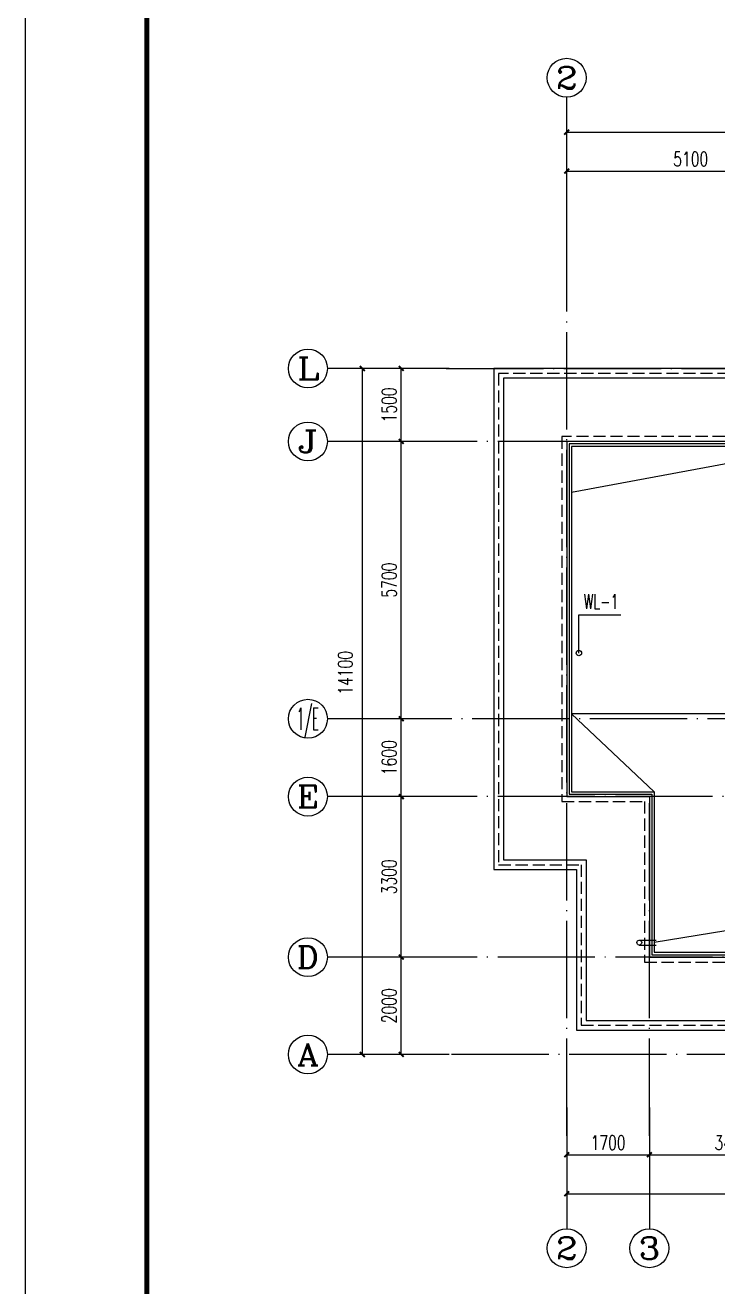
# Model space of a CAD drawing. Extents: x -287580 to -53108, y -522338 to -82629.
# Drawn here: x -265243 to -251003, y -507525 to -481595 of the extents above; entities that cross this region are included whole.
import ezdxf
from ezdxf.enums import TextEntityAlignment as Align

# ---------------------------------------------------------------- set-up
doc = ezdxf.new("R2010")
doc.units = 0
doc.header["$LTSCALE"] = 1000
doc.header["$MEASUREMENT"] = 0
doc.linetypes.add('DASH', pattern=[0.35, 0.25, -0.1])
doc.linetypes.add('DOTE', pattern=[2.42, 2, -0.2, 0.02, -0.2])
for name, color, linetype in [('AXIS', 3, 'Continuous'), ('AXIS_TEXT', 7, 'Continuous'), ('DIM_污水', 3, 'Continuous'), ('DOTE', 99, 'Continuous'), ('PUB_TITLE', 146, 'Continuous'), ('VPIPE-污水', 2, 'Continuous'), ('屋面', 139, 'Continuous'), ('栏杆', 169, 'Continuous')]:
    doc.layers.add(name, color=color, linetype=linetype)
doc.styles.add('_TCH_AXIS', font='COMPLEX', dxfattribs={"bigfont": 'GBCBIG'})
doc.styles.add('_TCH_DIM_T3', font='SIMPLEX', dxfattribs={"width": 0.705882, "bigfont": 'GBCBIG'})
doc.styles.add('_TWT_SERIAL', font='COMPLEX', dxfattribs={"width": 0.8, "height": 3, "bigfont": 'HZTXT'})
doc.styles.add('COMPLEX', font='COMPLEX')
doc.dimstyles.new('_TCH_ARCH&&100', dxfattribs={"dimtxt": 297.5, "dimasz": 100, "dimexe": 250, "dimexo": 300, "dimgap": 100, "dimtad": 1, "dimdec": 0, "dimzin": 0, "dimdsep": 46, "dimtxsty": '_TCH_DIM_T3', "dimblk": 'ARCHTICK', "dimcen": 0.09, "dimclrt": 7, "dimazin": 2, "dimtfac": 1, "dimtdec": 0, "dimtix": 1, "dimtmove": 2, "dimatfit": 3, "dimfxl": 0, "dimtolj": 1, "dimtzin": 0, "dimarcsym": 0})

# ---------------------------------------------------------------- blocks, each defined once
blk = doc.blocks.new('A$C4E4A79F1')
at = {"color": 6}
for points in [[(0, 350), (0, 0)], [(100, 350), (100, 0)]]:
    blk.add_lwpolyline(points, dxfattribs=at)
blk.add_circle((50, 350), 50, dxfattribs=at)
blk = doc.blocks.new('_ArchTick')
at = {"color": 0, "linetype": 'ByBlock', "const_width": 0.4}
blk.add_lwpolyline([(-0.5, -0.5), (0.5, 0.5)], dxfattribs=at)
blk = doc.blocks.new('*D213')
at = {"layer": 'AXIS', "color": 0, "lineweight": -2}
for p, q in [((-254109, -503841), (-254109, -505063)), ((-252409, -503841), (-252409, -505063)), ((-254109, -504813), (-252409, -504813))]:
    blk.add_line(p, q, dxfattribs=at)
at = {"layer": 'Defpoints', "color": 0}
for p in [(-254109, -503541), (-252409, -503541), (-252409, -504813)]:
    blk.add_point(p, dxfattribs=at)
at = {"layer": 'AXIS', "color": 0, "lineweight": -2, "xscale": 100, "yscale": 100, "zscale": 100, "rotation": 180}
blk.add_blockref('_ArchTick', (-254109, -504813), dxfattribs=at)
at = {"layer": 'AXIS', "color": 0, "lineweight": -2, "xscale": 100, "yscale": 100, "zscale": 100}
blk.add_blockref('_ArchTick', (-252409, -504813), dxfattribs=at)
at = {"layer": 'AXIS', "color": 7, "insert": (-253259, -504564), "char_height": 297.5, "attachment_point": 5, "style": '_TCH_DIM_T3'}
blk.add_mtext('\\A1;1700', dxfattribs=at)
blk = doc.blocks.new('*D214')
at = {"layer": 'AXIS', "color": 0, "lineweight": -2}
for p, q in [((-252409, -503841), (-252409, -505063)), ((-249009, -503841), (-249009, -505063)), ((-252409, -504813), (-249009, -504813))]:
    blk.add_line(p, q, dxfattribs=at)
at = {"layer": 'Defpoints', "color": 0}
for p in [(-252409, -503541), (-249009, -503541), (-249009, -504813)]:
    blk.add_point(p, dxfattribs=at)
at = {"layer": 'AXIS', "color": 0, "lineweight": -2, "xscale": 100, "yscale": 100, "zscale": 100, "rotation": 180}
blk.add_blockref('_ArchTick', (-252409, -504813), dxfattribs=at)
at = {"layer": 'AXIS', "color": 0, "lineweight": -2, "xscale": 100, "yscale": 100, "zscale": 100}
blk.add_blockref('_ArchTick', (-249009, -504813), dxfattribs=at)
at = {"layer": 'AXIS', "color": 7, "insert": (-250709, -504564), "char_height": 297.5, "attachment_point": 5, "style": '_TCH_DIM_T3'}
blk.add_mtext('\\A1;3400', dxfattribs=at)
blk = doc.blocks.new('*D230')
at = {"layer": 'AXIS', "color": 0, "lineweight": -2}
for p, q in [((-254109, -503841), (-254109, -505863)), ((-198609, -503841), (-198609, -505863)), ((-254109, -505613), (-198609, -505613))]:
    blk.add_line(p, q, dxfattribs=at)
at = {"layer": 'Defpoints', "color": 0}
for p in [(-254109, -503541), (-198609, -503541), (-198609, -505613)]:
    blk.add_point(p, dxfattribs=at)
at = {"layer": 'AXIS', "color": 0, "lineweight": -2, "xscale": 100, "yscale": 100, "zscale": 100, "rotation": 180}
blk.add_blockref('_ArchTick', (-254109, -505613), dxfattribs=at)
at = {"layer": 'AXIS', "color": 0, "lineweight": -2, "xscale": 100, "yscale": 100, "zscale": 100}
blk.add_blockref('_ArchTick', (-198609, -505613), dxfattribs=at)
at = {"layer": 'AXIS', "color": 7, "insert": (-226359, -505364), "char_height": 297.5, "attachment_point": 5, "style": '_TCH_DIM_T3'}
blk.add_mtext('\\A1;55500', dxfattribs=at)
blk = doc.blocks.new('*D231')
at = {"layer": 'AXIS', "color": 0, "lineweight": -2}
for p, q in [((-254109, -485920), (-254109, -484344)), ((-249009, -485920), (-249009, -484344)), ((-254109, -484594), (-249009, -484594))]:
    blk.add_line(p, q, dxfattribs=at)
at = {"layer": 'Defpoints', "color": 0}
for p in [(-249009, -484594), (-254109, -486220), (-249009, -486220)]:
    blk.add_point(p, dxfattribs=at)
at = {"layer": 'AXIS', "color": 0, "lineweight": -2, "xscale": 100, "yscale": 100, "zscale": 100, "rotation": 180}
blk.add_blockref('_ArchTick', (-254109, -484594), dxfattribs=at)
at = {"layer": 'AXIS', "color": 0, "lineweight": -2, "xscale": 100, "yscale": 100, "zscale": 100}
blk.add_blockref('_ArchTick', (-249009, -484594), dxfattribs=at)
at = {"layer": 'AXIS', "color": 7, "insert": (-251559, -484346), "char_height": 297.5, "attachment_point": 5, "style": '_TCH_DIM_T3'}
blk.add_mtext('\\A1;5100', dxfattribs=at)
blk = doc.blocks.new('*D244')
at = {"layer": 'AXIS', "color": 0, "lineweight": -2}
for p, q in [((-254109, -485920), (-254109, -483544)), ((-198609, -485920), (-198609, -483544)), ((-254109, -483794), (-198609, -483794))]:
    blk.add_line(p, q, dxfattribs=at)
at = {"layer": 'Defpoints', "color": 0}
for p in [(-198609, -483794), (-254109, -486220), (-198609, -486220)]:
    blk.add_point(p, dxfattribs=at)
at = {"layer": 'AXIS', "color": 0, "lineweight": -2, "xscale": 100, "yscale": 100, "zscale": 100, "rotation": 180}
blk.add_blockref('_ArchTick', (-254109, -483794), dxfattribs=at)
at = {"layer": 'AXIS', "color": 0, "lineweight": -2, "xscale": 100, "yscale": 100, "zscale": 100}
blk.add_blockref('_ArchTick', (-198609, -483794), dxfattribs=at)
at = {"layer": 'AXIS', "color": 7, "insert": (-226359, -483546), "char_height": 297.5, "attachment_point": 5, "style": '_TCH_DIM_T3'}
blk.add_mtext('\\A1;55500', dxfattribs=at)
blk = doc.blocks.new('*D245')
at = {"layer": 'AXIS', "color": 0, "lineweight": -2}
for p, q in [((-256593, -500750), (-257760, -500750)), ((-257510, -502750), (-257510, -500750)), ((-256593, -502750), (-257760, -502750))]:
    blk.add_line(p, q, dxfattribs=at)
at = {"layer": 'Defpoints', "color": 0}
for p in [(-257510, -500750), (-256293, -500750), (-256293, -502750)]:
    blk.add_point(p, dxfattribs=at)
at = {"layer": 'AXIS', "color": 0, "lineweight": -2, "xscale": 100, "yscale": 100, "zscale": 100}
for p, rotation in [((-257510, -500750), 90), ((-257510, -502750), 270)]:
    blk.add_blockref('_ArchTick', p, dxfattribs=dict(at, rotation=rotation))
at = {"layer": 'AXIS', "color": 7, "insert": (-257759, -501750), "char_height": 297.5, "attachment_point": 5, "rotation": 90, "style": '_TCH_DIM_T3'}
blk.add_mtext('\\A1;2000', dxfattribs=at)
blk = doc.blocks.new('*D246')
at = {"layer": 'AXIS', "color": 0, "lineweight": -2}
for p, q in [((-256593, -497450), (-257760, -497450)), ((-257510, -500750), (-257510, -497450)), ((-256593, -500750), (-257760, -500750))]:
    blk.add_line(p, q, dxfattribs=at)
at = {"layer": 'Defpoints', "color": 0}
for p in [(-257510, -497450), (-256293, -497450), (-256293, -500750)]:
    blk.add_point(p, dxfattribs=at)
at = {"layer": 'AXIS', "color": 0, "lineweight": -2, "xscale": 100, "yscale": 100, "zscale": 100}
for p, rotation in [((-257510, -497450), 90), ((-257510, -500750), 270)]:
    blk.add_blockref('_ArchTick', p, dxfattribs=dict(at, rotation=rotation))
at = {"layer": 'AXIS', "color": 7, "insert": (-257759, -499100), "char_height": 297.5, "attachment_point": 5, "rotation": 90, "style": '_TCH_DIM_T3'}
blk.add_mtext('\\A1;3300', dxfattribs=at)
blk = doc.blocks.new('*D247')
at = {"layer": 'AXIS', "color": 0, "lineweight": -2}
for p, q in [((-256593, -495850), (-257760, -495850)), ((-257510, -497450), (-257510, -495850)), ((-256593, -497450), (-257760, -497450))]:
    blk.add_line(p, q, dxfattribs=at)
at = {"layer": 'Defpoints', "color": 0}
for p in [(-257510, -495850), (-256293, -495850), (-256293, -497450)]:
    blk.add_point(p, dxfattribs=at)
at = {"layer": 'AXIS', "color": 0, "lineweight": -2, "xscale": 100, "yscale": 100, "zscale": 100}
for p, rotation in [((-257510, -495850), 90), ((-257510, -497450), 270)]:
    blk.add_blockref('_ArchTick', p, dxfattribs=dict(at, rotation=rotation))
at = {"layer": 'AXIS', "color": 7, "insert": (-257759, -496650), "char_height": 297.5, "attachment_point": 5, "rotation": 90, "style": '_TCH_DIM_T3'}
blk.add_mtext('\\A1;1600', dxfattribs=at)
blk = doc.blocks.new('*D248')
at = {"layer": 'AXIS', "color": 0, "lineweight": -2}
for p, q in [((-256593, -490150), (-257760, -490150)), ((-257510, -495850), (-257510, -490150)), ((-256593, -495850), (-257760, -495850))]:
    blk.add_line(p, q, dxfattribs=at)
at = {"layer": 'Defpoints', "color": 0}
for p in [(-257510, -490150), (-256293, -490150), (-256293, -495850)]:
    blk.add_point(p, dxfattribs=at)
at = {"layer": 'AXIS', "color": 0, "lineweight": -2, "xscale": 100, "yscale": 100, "zscale": 100}
for p, rotation in [((-257510, -490150), 90), ((-257510, -495850), 270)]:
    blk.add_blockref('_ArchTick', p, dxfattribs=dict(at, rotation=rotation))
at = {"layer": 'AXIS', "color": 7, "insert": (-257759, -493000), "char_height": 297.5, "attachment_point": 5, "rotation": 90, "style": '_TCH_DIM_T3'}
blk.add_mtext('\\A1;5700', dxfattribs=at)
blk = doc.blocks.new('*D249')
at = {"layer": 'AXIS', "color": 0, "lineweight": -2}
for p, q in [((-256593, -488650), (-257760, -488650)), ((-257510, -490150), (-257510, -488650)), ((-256593, -490150), (-257760, -490150))]:
    blk.add_line(p, q, dxfattribs=at)
at = {"layer": 'Defpoints', "color": 0}
for p in [(-257510, -488650), (-256293, -488650), (-256293, -490150)]:
    blk.add_point(p, dxfattribs=at)
at = {"layer": 'AXIS', "color": 0, "lineweight": -2, "xscale": 100, "yscale": 100, "zscale": 100}
for p, rotation in [((-257510, -488650), 90), ((-257510, -490150), 270)]:
    blk.add_blockref('_ArchTick', p, dxfattribs=dict(at, rotation=rotation))
at = {"layer": 'AXIS', "color": 7, "insert": (-257759, -489400), "char_height": 297.5, "attachment_point": 5, "rotation": 90, "style": '_TCH_DIM_T3'}
blk.add_mtext('\\A1;1500', dxfattribs=at)
blk = doc.blocks.new('*D250')
at = {"layer": 'AXIS', "color": 0, "lineweight": -2}
for p, q in [((-256593, -488650), (-258560, -488650)), ((-258310, -502750), (-258310, -488650)), ((-256593, -502750), (-258560, -502750))]:
    blk.add_line(p, q, dxfattribs=at)
at = {"layer": 'Defpoints', "color": 0}
for p in [(-258310, -488650), (-256293, -488650), (-256293, -502750)]:
    blk.add_point(p, dxfattribs=at)
at = {"layer": 'AXIS', "color": 0, "lineweight": -2, "xscale": 100, "yscale": 100, "zscale": 100}
for p, rotation in [((-258310, -488650), 90), ((-258310, -502750), 270)]:
    blk.add_blockref('_ArchTick', p, dxfattribs=dict(at, rotation=rotation))
at = {"layer": 'AXIS', "color": 7, "insert": (-258659, -494906), "char_height": 297.5, "attachment_point": 5, "rotation": 90, "style": '_TCH_DIM_T3'}
blk.add_mtext('\\A1;14100', dxfattribs=at)
blk = doc.blocks.new('_AXISO')
blk.add_circle((0, 0), 0.5)
at = {"layer": 'AXIS_TEXT', "style": 'COMPLEX', "width": 1.041667}
blk.add_attdef('A', text='', height=0.56, dxfattribs=at).set_placement((-0.25, -0.28), (0.25, -0.28), align=Align.FIT)

msp = doc.modelspace()

# ---------------------------------------------------------------- linework, layer by layer
at = {"color": 99}
for points in [[(-248908.8, -490250.4), (-254008.8, -491198)], [(-249108.8, -495750.4), (-254008.8, -495750.4)], [(-254008.8, -495750.4), (-252308.8, -497350.4)], [(-249108.8, -499929.5), (-252308.8, -500447)]]:
    msp.add_lwpolyline(points, dxfattribs=at)
at = {"layer": 'AXIS'}
for p, q in [((-254108.8, -485274.7), (-254108.8, -483074.4)), ((-256524.3, -488650.4), (-259029.9, -488650.4)), ((-256524.3, -490150.4), (-259029.9, -490150.4)), ((-256524.3, -495850.4), (-259029.9, -495850.4)), ((-256524.3, -497450.4), (-259029.9, -497450.4)), ((-256524.3, -500750.4), (-259029.9, -500750.4)), ((-256524.3, -502750.4), (-259029.9, -502750.4)), ((-254108.8, -504890.9), (-254108.8, -506333)), ((-252408.8, -504890.9), (-252408.8, -506333))]:
    msp.add_line(p, q, dxfattribs=at)
for centre in [(-254108.8, -482674.4), (-259429.9, -488650.4), (-259429.9, -490150.4), (-259429.9, -497450.4), (-259429.9, -500750.4), (-259429.9, -502750.4)]:
    msp.add_circle(centre, 400, dxfattribs=at)
at = {"layer": 'DIM_污水'}
for p, q in [((-253858.8, -494500.4), (-253858.8, -493711.8)), ((-253858.8, -493711.8), (-252995.7, -493711.8))]:
    msp.add_line(p, q, dxfattribs=at)
at = {"layer": 'DOTE', "linetype": 'DOTE'}
for p, q in [((-254108.8, -504422.4), (-254108.8, -485244.3)), ((-256587.5, -488650.4), (-195448.3, -488650.4)), ((-195448.3, -490150.4), (-256587.5, -490150.4)), ((-195971.7, -495850.4), (-256587.5, -495850.4)), ((-195448.3, -497450.4), (-256587.5, -497450.4)), ((-252408.8, -504422.4), (-252408.8, -497450.4)), ((-195448.3, -500750.4), (-256587.5, -500750.4)), ((-193978.3, -502750.4, 0), (-256587.5, -502750.4, 0))]:
    msp.add_line(p, q, dxfattribs=at)
at = {"layer": 'PUB_TITLE'}
msp.add_lwpolyline([(-265242.7, -510615.5), (-181142.7, -510615.5), (-181142.7, -451215.5), (-265242.7, -451215.5)], close=True, dxfattribs=at)
at = {"layer": 'PUB_TITLE', "const_width": 100}
msp.add_lwpolyline([(-262742.7, -509615.5), (-182142.7, -509615.5), (-182142.7, -452215.5), (-262742.7, -452215.5)], close=True, dxfattribs=at)
at = {"layer": 'VPIPE-污水'}
msp.add_circle((-253858.8, -494500.4), 55, dxfattribs=at)
at = {"layer": '屋面', "color": 99}
for points in [[(-241408.8, -489150.4), (-242258.8, -489150.4), (-242258.8, -487150.4), (-250508.8, -487150.4), (-250508.8, -488650.4), (-255608.8, -488650.4), (-255608.8, -498950.4), (-253908.8, -498950.4), (-253908.8, -502250.4), (-249758.8, -502250.4)], [(-241408.8, -489350.4), (-242458.8, -489350.4), (-242458.8, -487350.4), (-250308.8, -487350.4), (-250308.8, -488850.4), (-255408.8, -488850.4), (-255408.8, -498750.4), (-253708.8, -498750.4), (-253708.8, -502050.4), (-249758.8, -502050.4)], [(-243858.8, -490350.4), (-243858.8, -488750.4), (-248908.8, -488750.4), (-248908.8, -490250.4), (-254008.8, -490250.4), (-254008.8, -497350.4), (-252308.8, -497350.4), (-252308.8, -500650.4), (-249758.8, -500650.4)]]:
    msp.add_lwpolyline(points, dxfattribs=at)
at = {"layer": '屋面', "color": 99, "linetype": 'DASH'}
for points in [[(-241408.8, -489250.4), (-242358.8, -489250.4), (-242358.8, -487250.4), (-250408.8, -487250.4), (-250408.8, -488750.4), (-255508.8, -488750.4), (-255508.8, -498850.4), (-253808.8, -498850.4), (-253808.8, -502150.4), (-249758.8, -502150.4)], [(-243658.8, -490350.4), (-243658.8, -490350.4), (-243658.8, -488550.4), (-249108.8, -488550.4), (-249108.8, -490050.4), (-254208.8, -490050.4), (-254208.8, -497550.4), (-252508.8, -497550.4), (-252508.8, -500850.4), (-249758.8, -500850.4)]]:
    msp.add_lwpolyline(points, dxfattribs=at)
at = {"layer": '栏杆'}
for points in [[(-243758.8, -490350.4), (-243758.8, -488650.4), (-249008.8, -488650.4), (-249008.8, -490150.4), (-254108.8, -490150.4), (-254108.8, -497450.4), (-252408.8, -497450.4), (-252408.8, -500750.4), (-249758.8, -500750.4)], [(-243808.8, -490350.4), (-243808.8, -488700.4), (-248958.8, -488700.4), (-248958.8, -490200.4), (-254058.8, -490200.4), (-254058.8, -497400.4), (-252358.8, -497400.4), (-252358.8, -500700.4), (-249758.8, -500700.4)]]:
    msp.add_lwpolyline(points, dxfattribs=at)

# ---------------------------------------------------------------- block references
at = {"color": 99, "rotation": 89.99999999999999}
msp.add_blockref('A$C4E4A79F1', (-252267, -500500.4), dxfattribs=at)
at = {"layer": 'AXIS'}
ref = msp.add_blockref('_AXISO', (-259429.9, -495850.4), dxfattribs=dict(at, xscale=800, yscale=800, zscale=800))
ref.add_attrib('A', '1/E', dxfattribs={"layer": 'AXIS_TEXT', "height": 452.55, "style": '_TCH_AXIS', "width": 0.396226}).set_placement((-259656.2, -496076.7), (-259203.6, -496076.7), align=Align.FIT)
ref = msp.add_blockref('_AXISO', (-254108.8, -506733), dxfattribs=dict(at, xscale=800, yscale=800, zscale=800))
ref.add_attrib('A', '2', dxfattribs={"layer": 'AXIS_TEXT', "height": 452.5, "style": '_TCH_AXIS', "width": 1.5}).set_placement((-254335.1, -506959.3), (-253882.5, -506959.3), align=Align.FIT)
ref = msp.add_blockref('_AXISO', (-252408.8, -506733), dxfattribs=dict(at, xscale=800, yscale=800, zscale=800))
ref.add_attrib('A', '3', dxfattribs={"layer": 'AXIS_TEXT', "height": 452.5, "style": '_TCH_AXIS', "width": 1.5}).set_placement((-252635.1, -506959.3), (-252182.5, -506959.3), align=Align.FIT)

# ---------------------------------------------------------------- texts
at = {"layer": 'AXIS_TEXT', "style": '_TCH_AXIS'}
for s, width, p, p2 in [('2', 1.5, (-254335.1, -482900.7), (-253882.5, -482900.7)), ('L', 1.4, (-259656.2, -488876.7), (-259203.6, -488876.7)), ('J', 1.909091, (-259656.2, -490376.7), (-259203.6, -490376.7)), ('E', 1.3125, (-259656.2, -497676.7), (-259203.6, -497676.7)), ('D', 1.235294, (-259656.2, -500976.7), (-259203.6, -500976.7)), ('A', 1.166667, (-259656.2, -502976.7), (-259203.6, -502976.7))]:
    msp.add_text(s, height=452.5, dxfattribs=dict(at, width=width)).set_placement(p, p2, align=Align.FIT)
at = {"layer": 'DIM_污水', "color": 7, "style": '_TWT_SERIAL', "width": 0.64}
msp.add_text('WL-1', height=300, dxfattribs=at).set_placement((-253759.7, -493591.8))

# ---------------------------------------------------------------- dimensions: what is measured, and where the dimension line sits
at = {"layer": 'AXIS'}
for p1, p2, distance, picture, middle in [((-254108.8, -486220), (-198608.8, -486220), 2425.6, '*D244', (-226358.8, -483545.7)), ((-254108.8, -486220), (-249008.8, -486220), 1625.6, '*D231', (-251558.8, -484345.7)), ((-256292.5, -490150.4), (-256292.5, -488650.4), 1217.4, '*D249', (-257758.7, -489400.4)), ((-256292.5, -495850.4), (-256292.5, -490150.4), 1217.4, '*D248', (-257758.7, -493000.4)), ((-256292.5, -497450.4), (-256292.5, -495850.4), 1217.4, '*D247', (-257758.7, -496650.4)), ((-256292.5, -500750.4), (-256292.5, -497450.4), 1217.4, '*D246', (-257758.7, -499100.4)), ((-256292.5, -502750.4), (-256292.5, -500750.4), 1217.4, '*D245', (-257758.7, -501750.4)), ((-254108.8, -503541), (-252408.8, -503541), -1272, '*D213', (-253258.8, -504564.2)), ((-254108.8, -503541), (-198608.8, -503541), -2072, '*D230', (-226358.8, -505364.2)), ((-252408.8, -503541), (-249008.8, -503541), -1272, '*D214', (-250708.8, -504564.2))]:
    dim = msp.add_aligned_dim(p1=p1, p2=p2, distance=distance, dimstyle='_TCH_ARCH&&100', dxfattribs=at)
    dim.commit()
    dim.dimension.update_dxf_attribs({"geometry": picture, "text_midpoint": middle})
dim = msp.add_linear_dim(base=(-258309.9, -488650.4), p1=(-256292.5, -502750.4), p2=(-256292.5, -488650.4), angle=90, dimstyle='_TCH_ARCH&&100', dxfattribs=at)
dim.commit()
dim.dimension.update_dxf_attribs({"geometry": '*D250', "text_midpoint": (-258658.5, -494906), "dimtype": 129})

doc.saveas('drawing.dxf')
